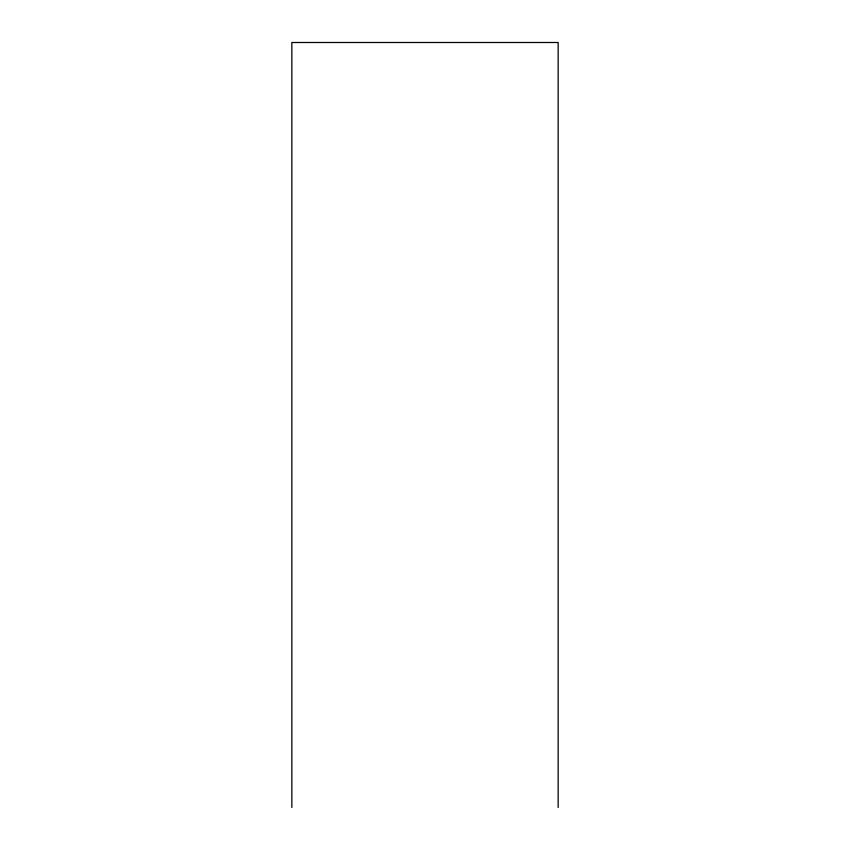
<?xml version="1.0" encoding="UTF-8"?>
<svg xmlns="http://www.w3.org/2000/svg" width="850" height="850" viewBox="0 0 850 850"><rect width="100%" height="100%" fill="white"/><g stroke="black" fill="none" stroke-linecap="round" stroke-linejoin="round"><path stroke-width="1.27" d="M558.153 807.5L558.153 42.5L291.848 42.5L291.848 807.5"/></g></svg>
